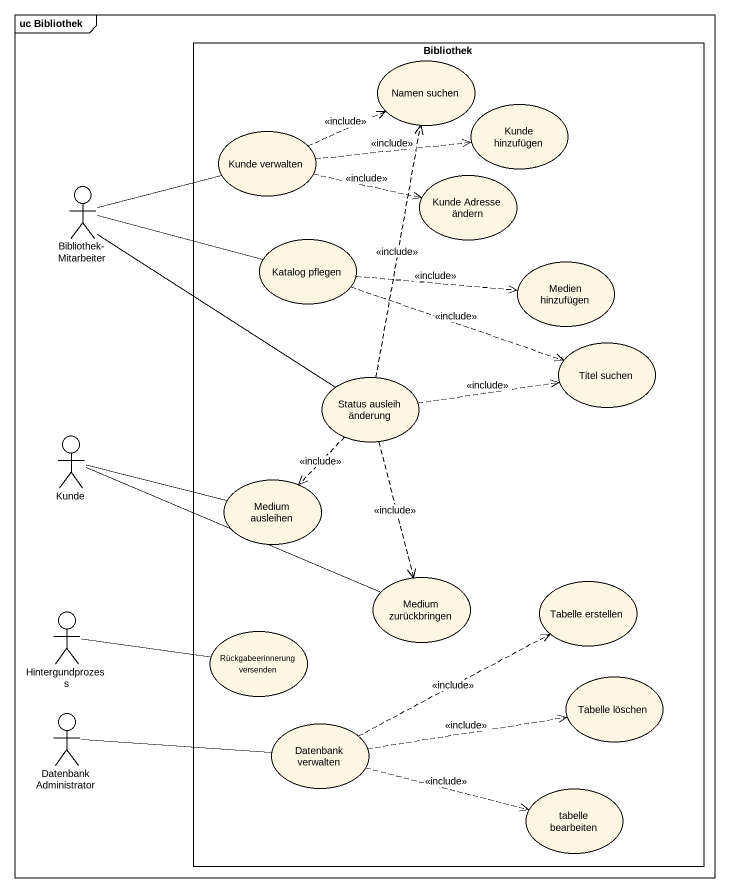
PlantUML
@startuml
mainframe uc Bibliothek
rectangle Bibliothek {
  usecase "Namen suchen" as Namen_suchen
  usecase "Kunde verwalten" as Kunde_verwalten
  usecase "Kunde hinzufügen" as Kunde_hinzufügen
  usecase "Kunde Adresse ändern" as Kunde_Adresse_ändern
  usecase "Katalog pflegen" as Katalog_pflegen
  usecase "Medien hinzufügen" as Medien_hinzufügen
  usecase "Titel suchen" as Titel_suchen
  usecase "Status ausleih änderung" as Status_ausleih_änderung
  usecase "Medium ausleihen" as Medium_ausleihen
  usecase "Medium zurückbringen" as Medium_zurückbringen
  usecase "Tabelle erstellen" as Tabelle_erstellen
  usecase "Rückgabeerinnerung versenden" as Rückgabeerinnerung_versenden
  usecase "Tabelle löschen" as Tabelle_löschen
  usecase "Datenbank verwalten" as Datenbank_verwalten
  usecase "tabelle bearbeiten" as tabelle_bearbeiten
}
actor "Bibliothek-Mitarbeiter" as Bibliothek_Mitarbeiter
actor Kunde
actor Hintergundprozess
actor "Datenbank Administrator" as Datenbank_Administrator
Kunde_verwalten .right.> Namen_suchen : <<include>>
Kunde_verwalten .right.> Kunde_hinzufügen : <<include>>
Kunde_verwalten .right.> Kunde_Adresse_ändern : <<include>>
Kunde_verwalten -left- Bibliothek_Mitarbeiter
Katalog_pflegen -left- Bibliothek_Mitarbeiter
Katalog_pflegen .right.> Medien_hinzufügen : <<include>>
Katalog_pflegen .right.> Titel_suchen : <<include>>
Status_ausleih_änderung .up.> Namen_suchen : <<include>>
Status_ausleih_änderung -left- Bibliothek_Mitarbeiter
Status_ausleih_änderung .right.> Titel_suchen : <<include>>
Status_ausleih_änderung ..> Medium_ausleihen : <<include>>
Status_ausleih_änderung ..> Medium_zurückbringen : <<include>>
Medium_ausleihen -left- Kunde
Medium_zurückbringen -left- Kunde
Rückgabeerinnerung_versenden -left- Hintergundprozess
Datenbank_verwalten .right.> Tabelle_erstellen : <<include>>
Datenbank_verwalten .right.> Tabelle_löschen : <<include>>
Datenbank_verwalten -left- Datenbank_Administrator
Datenbank_verwalten .right.> tabelle_bearbeiten : <<include>>
@enduml
